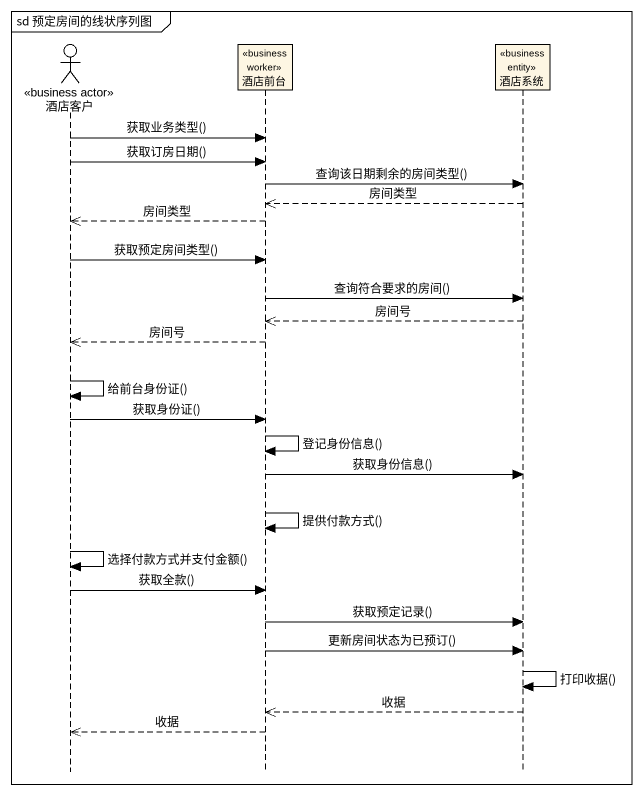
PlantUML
@startuml
mainframe sd 预定房间的线状序列图
hide footbox
actor 酒店客户 <<business actor>>
participant 酒店前台 <<business worker>>
participant 酒店系统 <<business entity>>

酒店客户 -> 酒店前台 : 获取业务类型()
酒店客户 -> 酒店前台 : 获取订房日期()
酒店前台 -> 酒店系统 : 查询该日期剩余的房间类型()
酒店系统 -->> 酒店前台 : 房间类型
酒店前台 -->> 酒店客户 : 房间类型
酒店客户 -> 酒店前台 : 获取预定房间类型()
酒店前台 -> 酒店系统 : 查询符合要求的房间()
酒店系统 -->> 酒店前台 : 房间号
酒店前台 -->> 酒店客户 : 房间号
酒店客户 -> 酒店客户 : 给前台身份证()
酒店客户 -> 酒店前台 : 获取身份证()
酒店前台 -> 酒店前台 : 登记身份信息()
酒店前台 -> 酒店系统 : 获取身份信息()
酒店前台 -> 酒店前台 : 提供付款方式()
酒店客户 -> 酒店客户 : 选择付款方式并支付金额()
酒店客户 -> 酒店前台 : 获取全款()
酒店前台 -> 酒店系统 : 获取预定记录()
酒店前台 -> 酒店系统 : 更新房间状态为已预订()
酒店系统 -> 酒店系统 : 打印收据()
酒店系统 -->> 酒店前台 : 收据
酒店前台 -->> 酒店客户 : 收据
@enduml
